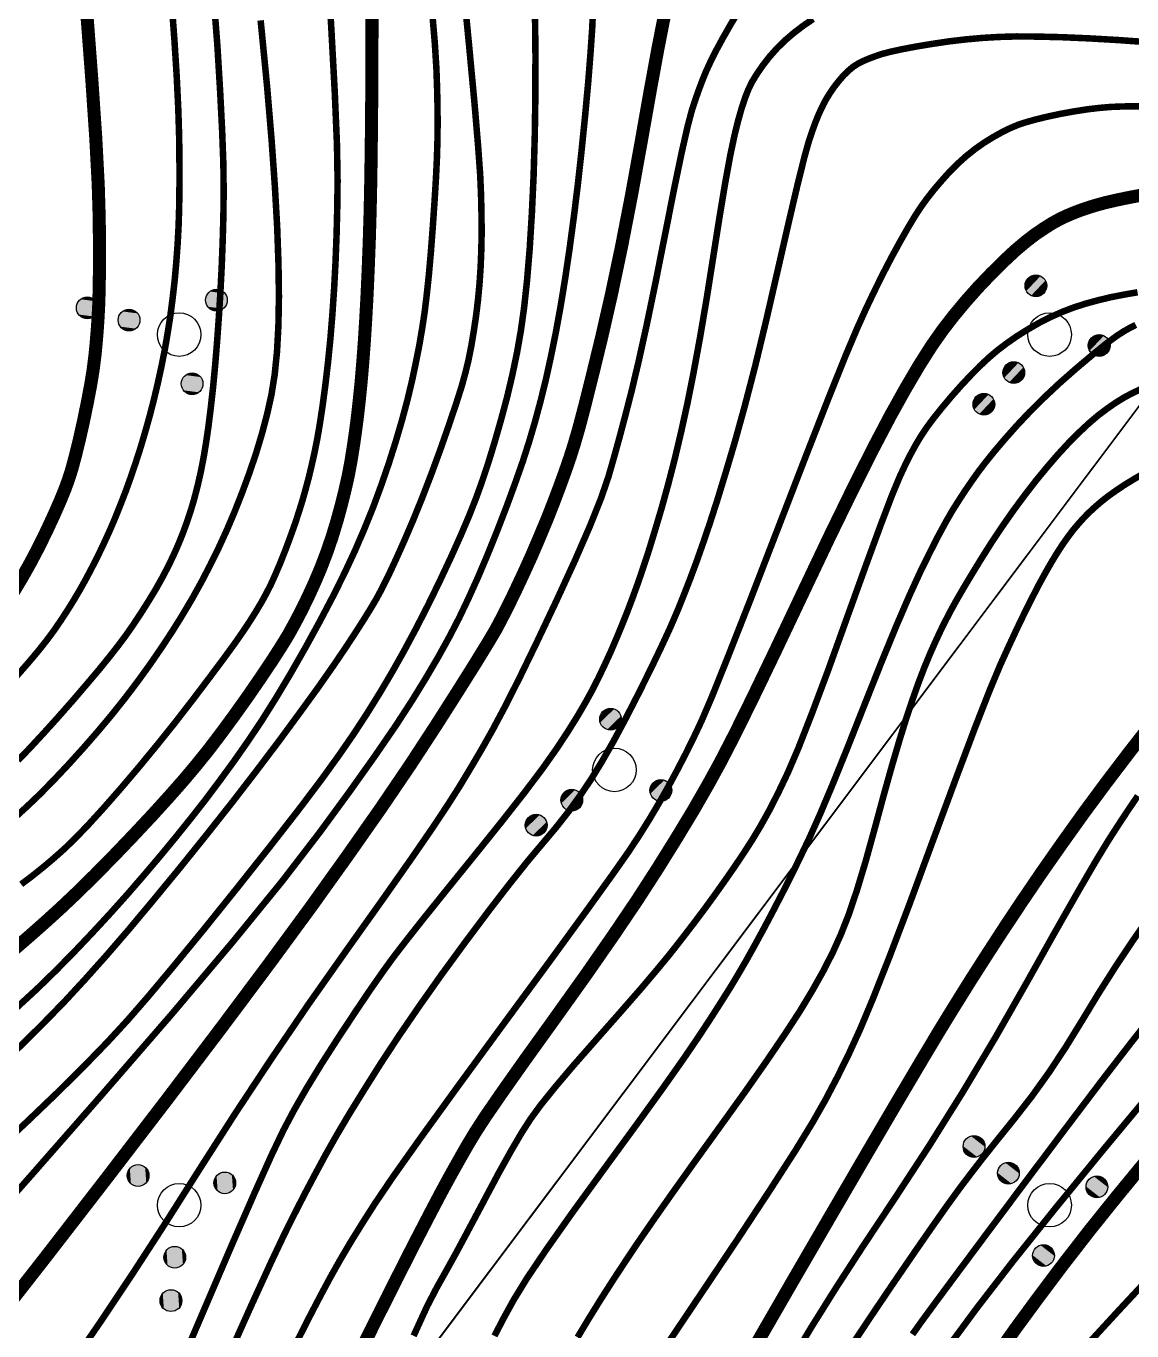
# Model space of a CAD drawing. Extents: x 396500 to 398250, y 1005980 to 1008200.
# Drawn here: x 398216.28 to 398228.98, y 1007817.6 to 1007832.58 of the extents above; entities that cross this region are included whole.
import ezdxf

# ---------------------------------------------------------------- set-up
doc = ezdxf.new("R2010")
doc.units = 0
doc.header["$LTSCALE"] = 0.5
doc.layers.get('0').update_dxf_attribs({"linetype": 'CONTINUOUS'})
doc.layers.add('ASSIST', color=7, linetype='CONTINUOUS', plot=False)
for name, color, linetype in [('DGX', 2, 'CONTINUOUS'), ('GXYZ', 2, 'CONTINUOUS'), ('ZBTZ', 3, 'CONTINUOUS')]:
    doc.layers.add(name, color=color, linetype=linetype)

# ---------------------------------------------------------------- blocks, each defined once
blk = doc.blocks.new('*U110')
at = {"linetype": 'Continuous'}
for points in [[(-0.202, 2.347), (-0.147, 1.998), (-0.147, 2.402)], [(-0.147, 2.402), (-0.077, 1.962), (-0.077, 2.438)], [(-0.077, 1.962), (-0.147, 2.402), (-0.147, 1.998)], [(-0.077, 2.438), (0, 1.95), (0, 2.45)], [(0, 1.95), (-0.077, 2.438), (-0.077, 1.962)], [(0, 2.45), (0.077, 1.962), (0.077, 2.438)], [(0.077, 1.962), (0, 2.45), (0, 1.95)], [(0.077, 2.438), (0.147, 1.998), (0.147, 2.402)], [(0.147, 1.998), (0.077, 2.438), (0.077, 1.962)], [(0.147, 2.402), (0.202, 2.053), (0.202, 2.347)], [(0.202, 2.053), (0.147, 2.402), (0.147, 1.998)], [(-0.25, 2.2), (-0.238, 2.123), (-0.238, 2.277)], [(-0.238, 2.277), (-0.202, 2.053), (-0.202, 2.347)], [(-0.202, 2.053), (-0.238, 2.277), (-0.238, 2.123)], [(-0.147, 1.998), (-0.202, 2.347), (-0.202, 2.053)], [(0.202, 2.347), (0.238, 2.123), (0.238, 2.277)], [(0.238, 2.123), (0.202, 2.347), (0.202, 2.053)], [(0.25, 2.2), (0.238, 2.277), (0.238, 2.123)]]:
    blk.add_solid(points, dxfattribs=at)
blk = doc.blocks.new('*U109')
at = {"linetype": 'Continuous'}
for points in [[(-0.25, 1.2), (-0.238, 1.123), (-0.238, 1.277)], [(-0.238, 1.277), (-0.202, 1.053), (-0.202, 1.347)], [(-0.202, 1.053), (-0.238, 1.277), (-0.238, 1.123)], [(-0.202, 1.347), (-0.147, 0.998), (-0.147, 1.402)], [(-0.147, 0.998), (-0.202, 1.347), (-0.202, 1.053)], [(-0.147, 1.402), (-0.077, 0.962), (-0.077, 1.438)], [(-0.077, 0.962), (-0.147, 1.402), (-0.147, 0.998)], [(-0.077, 1.438), (0, 0.95), (0, 1.45)], [(0, 0.95), (-0.077, 1.438), (-0.077, 0.962)], [(0, 1.45), (0.077, 0.962), (0.077, 1.438)], [(0.077, 0.962), (0, 1.45), (0, 0.95)], [(0.077, 1.438), (0.147, 0.998), (0.147, 1.402)], [(0.147, 0.998), (0.077, 1.438), (0.077, 0.962)], [(0.147, 1.402), (0.202, 1.053), (0.202, 1.347)], [(0.202, 1.053), (0.147, 1.402), (0.147, 0.998)], [(0.202, 1.347), (0.238, 1.123), (0.238, 1.277)], [(0.238, 1.123), (0.202, 1.347), (0.202, 1.053)], [(0.25, 1.2), (0.238, 1.277), (0.238, 1.123)]]:
    blk.add_solid(points, dxfattribs=at)
blk = doc.blocks.new('*U108')
at = {"linetype": 'Continuous'}
for points in [[(-1.25, -0.6), (-1.238, -0.677), (-1.238, -0.523)], [(-1.238, -0.523), (-1.202, -0.747), (-1.202, -0.453)], [(-1.202, -0.747), (-1.238, -0.523), (-1.238, -0.677)], [(-1.202, -0.453), (-1.147, -0.802), (-1.147, -0.398)], [(-1.147, -0.802), (-1.202, -0.453), (-1.202, -0.747)], [(-1.147, -0.398), (-1.077, -0.838), (-1.077, -0.362)], [(-1.077, -0.838), (-1.147, -0.398), (-1.147, -0.802)], [(-1.077, -0.362), (-1, -0.85), (-1, -0.35)], [(-1, -0.85), (-1.077, -0.362), (-1.077, -0.838)], [(-1, -0.35), (-0.923, -0.838), (-0.923, -0.362)], [(-0.923, -0.838), (-1, -0.35), (-1, -0.85)], [(-0.923, -0.362), (-0.853, -0.802), (-0.853, -0.398)], [(-0.853, -0.802), (-0.923, -0.362), (-0.923, -0.838)], [(-0.853, -0.398), (-0.798, -0.747), (-0.798, -0.453)], [(-0.798, -0.747), (-0.853, -0.398), (-0.853, -0.802)], [(-0.798, -0.453), (-0.762, -0.677), (-0.762, -0.523)], [(-0.762, -0.677), (-0.798, -0.453), (-0.798, -0.747)], [(-0.75, -0.6), (-0.762, -0.523), (-0.762, -0.677)]]:
    blk.add_solid(points, dxfattribs=at)
blk = doc.blocks.new('*U107')
at = {"linetype": 'Continuous'}
for points in [[(0.75, -0.6), (0.762, -0.677), (0.762, -0.523)], [(0.762, -0.523), (0.798, -0.747), (0.798, -0.453)], [(0.798, -0.747), (0.762, -0.523), (0.762, -0.677)], [(0.798, -0.453), (0.853, -0.802), (0.853, -0.398)], [(0.853, -0.802), (0.798, -0.453), (0.798, -0.747)], [(0.853, -0.398), (0.923, -0.838), (0.923, -0.362)], [(0.923, -0.838), (0.853, -0.398), (0.853, -0.802)], [(0.923, -0.362), (1, -0.85), (1, -0.35)], [(1, -0.85), (0.923, -0.362), (0.923, -0.838)], [(1, -0.35), (1.077, -0.838), (1.077, -0.362)], [(1.077, -0.838), (1, -0.35), (1, -0.85)], [(1.077, -0.362), (1.147, -0.802), (1.147, -0.398)], [(1.147, -0.802), (1.077, -0.362), (1.077, -0.838)], [(1.147, -0.398), (1.202, -0.747), (1.202, -0.453)], [(1.202, -0.747), (1.147, -0.398), (1.147, -0.802)], [(1.202, -0.453), (1.238, -0.677), (1.238, -0.523)], [(1.238, -0.677), (1.202, -0.453), (1.202, -0.747)], [(1.25, -0.6), (1.238, -0.523), (1.238, -0.677)]]:
    blk.add_solid(points, dxfattribs=at)
blk = doc.blocks.new('gc160')
for centre, radius in [((0, 2.2), 0.25), ((0, 1.2), 0.25), ((0, 0), 0.5), ((-1, -0.6), 0.25), ((1, -0.6), 0.25)]:
    blk.add_circle(centre, radius)
at = {"linetype": 'Continuous'}
for name in ['*U110', '*U109', '*U108', '*U107']:
    blk.add_blockref(name, (0, 0), dxfattribs=at)

msp = doc.modelspace()

# ---------------------------------------------------------------- linework, layer by layer
at = {"layer": 'ASSIST', "linetype": 'Continuous', "flags": 128}
msp.add_lwpolyline([(398207.876, 1007800), (398209.238, 1007801.816), (398249.85, 1007855.903)], dxfattribs=at)
at = {"layer": 'DGX', "linetype": 'Continuous', "const_width": 0.075}
for points in [[(398219.721, 1007833.552), (398219.782, 1007832.589), (398219.824, 1007831.811), (398219.849, 1007831.216), (398219.856, 1007830.805), (398219.852, 1007830.489), (398219.844, 1007830.176), (398219.832, 1007829.869), (398219.816, 1007829.566), (398219.796, 1007829.271), (398219.773, 1007828.99), (398219.746, 1007828.721), (398219.716, 1007828.466), (398219.685, 1007828.231), (398219.653, 1007828.021), (398219.622, 1007827.838), (398219.59, 1007827.68), (398219.558, 1007827.537), (398219.525, 1007827.399), (398219.489, 1007827.264), (398219.452, 1007827.133), (398219.411, 1007827.001), (398219.365, 1007826.862), (398219.313, 1007826.716), (398219.256, 1007826.563), (398219.197, 1007826.415), (398219.141, 1007826.283), (398219.088, 1007826.166), (398219.037, 1007826.066), (398218.984, 1007825.969), (398218.922, 1007825.865), (398218.852, 1007825.753), (398218.774, 1007825.635), (398218.676, 1007825.494), (398218.547, 1007825.317), (398218.388, 1007825.104), (398218.198, 1007824.853), (398217.993, 1007824.588), (398217.786, 1007824.33), (398217.579, 1007824.078), (398217.37, 1007823.832), (398217.173, 1007823.607), (398216.998, 1007823.415), (398216.847, 1007823.258), (398216.719, 1007823.134), (398216.601, 1007823.029), (398216.478, 1007822.925), (398216.352, 1007822.824), (398216.221, 1007822.725)], [(398221.283, 1007833.215), (398221.366, 1007832.366), (398221.429, 1007831.694), (398221.471, 1007831.196), (398221.494, 1007830.875), (398221.504, 1007830.645), (398221.509, 1007830.424), (398221.511, 1007830.212), (398221.507, 1007830.009), (398221.499, 1007829.812), (398221.486, 1007829.618), (398221.468, 1007829.428), (398221.445, 1007829.241), (398221.418, 1007829.063), (398221.39, 1007828.897), (398221.359, 1007828.743), (398221.325, 1007828.603), (398221.282, 1007828.447), (398221.219, 1007828.249), (398221.138, 1007828.009), (398221.039, 1007827.726), (398220.931, 1007827.432), (398220.825, 1007827.157), (398220.721, 1007826.901), (398220.619, 1007826.664), (398220.524, 1007826.452), (398220.44, 1007826.272), (398220.367, 1007826.125), (398220.305, 1007826.01), (398220.241, 1007825.901), (398220.16, 1007825.77), (398220.062, 1007825.617), (398219.948, 1007825.443), (398219.809, 1007825.238), (398219.637, 1007824.992), (398219.43, 1007824.707), (398219.191, 1007824.382), (398218.926, 1007824.031), (398218.647, 1007823.669), (398218.352, 1007823.296), (398218.042, 1007822.911), (398217.736, 1007822.539), (398217.454, 1007822.202), (398217.194, 1007821.901), (398216.957, 1007821.636), (398216.728, 1007821.388), (398216.489, 1007821.142), (398216.241, 1007820.895), (398215.984, 1007820.65)], [(398217.946, 1007832.9), (398217.981, 1007832.427), (398218.008, 1007832.002), (398218.026, 1007831.626), (398218.036, 1007831.299), (398218.039, 1007831.008), (398218.039, 1007830.742), (398218.036, 1007830.5), (398218.029, 1007830.282), (398218.018, 1007830.077), (398218.003, 1007829.873), (398217.985, 1007829.669), (398217.962, 1007829.466), (398217.936, 1007829.265), (398217.905, 1007829.065), (398217.871, 1007828.867), (398217.832, 1007828.672), (398217.79, 1007828.479), (398217.745, 1007828.29), (398217.697, 1007828.104), (398217.646, 1007827.922), (398217.593, 1007827.743), (398217.537, 1007827.57), (398217.48, 1007827.402), (398217.421, 1007827.238), (398217.359, 1007827.079), (398217.297, 1007826.925), (398217.233, 1007826.776), (398217.167, 1007826.632), (398217.1, 1007826.493), (398217.032, 1007826.359), (398216.964, 1007826.23), (398216.894, 1007826.105), (398216.823, 1007825.985), (398216.75, 1007825.868), (398216.676, 1007825.755), (398216.601, 1007825.645), (398216.516, 1007825.53), (398216.416, 1007825.404), (398216.299, 1007825.265), (398216.166, 1007825.113)], [(398218.426, 1007832.989), (398218.475, 1007832.357), (398218.507, 1007831.828), (398218.53, 1007831.372), (398218.544, 1007830.989), (398218.547, 1007830.678), (398218.544, 1007830.401), (398218.536, 1007830.118), (398218.525, 1007829.829), (398218.51, 1007829.534), (398218.492, 1007829.243), (398218.472, 1007828.963), (398218.45, 1007828.695), (398218.426, 1007828.439), (398218.399, 1007828.199), (398218.372, 1007827.981), (398218.343, 1007827.784), (398218.313, 1007827.608), (398218.281, 1007827.447), (398218.246, 1007827.295), (398218.209, 1007827.152), (398218.169, 1007827.017), (398218.126, 1007826.888), (398218.079, 1007826.759), (398218.027, 1007826.631), (398217.971, 1007826.504), (398217.909, 1007826.376), (398217.84, 1007826.244), (398217.764, 1007826.109), (398217.68, 1007825.971), (398217.593, 1007825.834), (398217.507, 1007825.704), (398217.421, 1007825.581), (398217.335, 1007825.466), (398217.238, 1007825.342), (398217.119, 1007825.195), (398216.976, 1007825.026), (398216.811, 1007824.833), (398216.639, 1007824.638), (398216.477, 1007824.459), (398216.326, 1007824.296), (398216.185, 1007824.149)], [(398222.792, 1007832.801), (398222.781, 1007832.556), (398222.761, 1007832.264), (398222.734, 1007831.925), (398222.698, 1007831.537), (398222.657, 1007831.134), (398222.614, 1007830.746), (398222.568, 1007830.375), (398222.52, 1007830.019), (398222.47, 1007829.681), (398222.418, 1007829.364), (398222.364, 1007829.067), (398222.308, 1007828.792), (398222.251, 1007828.532), (398222.19, 1007828.284), (398222.126, 1007828.046), (398222.059, 1007827.818), (398221.985, 1007827.587), (398221.898, 1007827.339), (398221.8, 1007827.072), (398221.69, 1007826.787), (398221.576, 1007826.504), (398221.465, 1007826.243), (398221.357, 1007826.004), (398221.253, 1007825.786), (398221.142, 1007825.571), (398221.016, 1007825.343), (398220.874, 1007825.1), (398220.716, 1007824.843), (398220.525, 1007824.549), (398220.284, 1007824.198), (398219.993, 1007823.789), (398219.651, 1007823.322), (398219.218, 1007822.759), (398218.651, 1007822.063), (398217.95, 1007821.233), (398217.115, 1007820.27), (398216.3, 1007819.341), (398215.657, 1007818.615)], [(398220.935, 1007832.834), (398220.972, 1007832.399), (398220.991, 1007832.099), (398220.999, 1007831.872), (398221.004, 1007831.658), (398221.005, 1007831.455), (398221.003, 1007831.265), (398220.997, 1007831.065), (398220.986, 1007830.834), (398220.97, 1007830.573), (398220.95, 1007830.282), (398220.928, 1007829.991), (398220.905, 1007829.731), (398220.881, 1007829.503), (398220.857, 1007829.305), (398220.829, 1007829.119), (398220.796, 1007828.925), (398220.756, 1007828.721), (398220.711, 1007828.509), (398220.658, 1007828.287), (398220.596, 1007828.056), (398220.525, 1007827.814), (398220.445, 1007827.562), (398220.357, 1007827.307), (398220.264, 1007827.055), (398220.163, 1007826.806), (398220.057, 1007826.56), (398219.939, 1007826.307), (398219.805, 1007826.037), (398219.653, 1007825.748), (398219.486, 1007825.443), (398219.312, 1007825.139), (398219.143, 1007824.857), (398218.98, 1007824.598), (398218.821, 1007824.361), (398218.664, 1007824.137), (398218.503, 1007823.917), (398218.34, 1007823.699), (398218.173, 1007823.486), (398218.002, 1007823.273), (398217.824, 1007823.057), (398217.639, 1007822.839), (398217.448, 1007822.618), (398217.25, 1007822.397), (398217.046, 1007822.176), (398216.838, 1007821.957), (398216.623, 1007821.738), (398216.401, 1007821.522), (398216.171, 1007821.31)], [(398224.482, 1007832.781), (398224.379, 1007832.615), (398224.287, 1007832.454), (398224.208, 1007832.309), (398224.143, 1007832.18), (398224.091, 1007832.067), (398224.047, 1007831.96), (398224.005, 1007831.848), (398223.964, 1007831.732), (398223.925, 1007831.612), (398223.877, 1007831.43), (398223.809, 1007831.131), (398223.722, 1007830.713), (398223.616, 1007830.178), (398223.505, 1007829.621), (398223.405, 1007829.14), (398223.315, 1007828.734), (398223.237, 1007828.404), (398223.165, 1007828.123), (398223.096, 1007827.863), (398223.03, 1007827.624), (398222.967, 1007827.405), (398222.883, 1007827.16), (398222.755, 1007826.84), (398222.583, 1007826.445), (398222.367, 1007825.975), (398222.143, 1007825.502), (398221.948, 1007825.1), (398221.78, 1007824.768), (398221.64, 1007824.505), (398221.514, 1007824.281), (398221.384, 1007824.06), (398221.253, 1007823.843), (398221.118, 1007823.631), (398220.944, 1007823.369), (398220.693, 1007823.005), (398220.364, 1007822.537), (398219.958, 1007821.967), (398219.519, 1007821.344), (398219.092, 1007820.716), (398218.675, 1007820.085), (398218.269, 1007819.451), (398217.879, 1007818.835), (398217.507, 1007818.262), (398217.154, 1007817.732), (398216.82, 1007817.244)], [(398222.124, 1007832.71), (398222.129, 1007832.253), (398222.128, 1007831.778), (398222.121, 1007831.316), (398222.108, 1007830.868), (398222.088, 1007830.433), (398222.063, 1007830.027), (398222.033, 1007829.667), (398221.999, 1007829.351), (398221.961, 1007829.081), (398221.917, 1007828.831), (398221.864, 1007828.577), (398221.803, 1007828.32), (398221.733, 1007828.058), (398221.66, 1007827.804), (398221.588, 1007827.569), (398221.516, 1007827.353), (398221.445, 1007827.156), (398221.366, 1007826.956), (398221.271, 1007826.733), (398221.16, 1007826.486), (398221.033, 1007826.215), (398220.898, 1007825.938), (398220.762, 1007825.672), (398220.625, 1007825.416), (398220.488, 1007825.172), (398220.347, 1007824.933), (398220.198, 1007824.693), (398220.04, 1007824.451), (398219.873, 1007824.209), (398219.673, 1007823.932), (398219.411, 1007823.585), (398219.088, 1007823.17), (398218.704, 1007822.686), (398218.314, 1007822.201), (398217.974, 1007821.787), (398217.685, 1007821.442), (398217.446, 1007821.167), (398217.212, 1007820.913), (398216.94, 1007820.633), (398216.629, 1007820.325), (398216.279, 1007819.99), (398215.918, 1007819.653)], [(398218.972, 1007832.648), (398219.046, 1007831.889), (398219.098, 1007831.271), (398219.135, 1007830.748), (398219.162, 1007830.274), (398219.177, 1007829.849), (398219.182, 1007829.475), (398219.176, 1007829.141), (398219.16, 1007828.843), (398219.133, 1007828.578), (398219.096, 1007828.348), (398219.048, 1007828.132), (398218.99, 1007827.911), (398218.922, 1007827.684), (398218.844, 1007827.453), (398218.759, 1007827.223), (398218.672, 1007827.002), (398218.582, 1007826.791), (398218.489, 1007826.588), (398218.392, 1007826.391), (398218.291, 1007826.197), (398218.184, 1007826.004), (398218.071, 1007825.814), (398217.953, 1007825.625), (398217.829, 1007825.437), (398217.699, 1007825.248), (398217.563, 1007825.06), (398217.42, 1007824.871), (398217.267, 1007824.679), (398217.105, 1007824.485), (398216.934, 1007824.289), (398216.762, 1007824.099), (398216.597, 1007823.924), (398216.439, 1007823.763), (398216.287, 1007823.618), (398216.137, 1007823.481)], [(398225.319, 1007832.664), (398225.207, 1007832.588), (398225.097, 1007832.504), (398224.994, 1007832.416), (398224.901, 1007832.324), (398224.815, 1007832.227), (398224.74, 1007832.13), (398224.675, 1007832.036), (398224.62, 1007831.946), (398224.577, 1007831.859), (398224.538, 1007831.761), (398224.498, 1007831.64), (398224.457, 1007831.495), (398224.415, 1007831.325), (398224.368, 1007831.103), (398224.312, 1007830.798), (398224.247, 1007830.411), (398224.173, 1007829.941), (398224.096, 1007829.453), (398224.02, 1007829.007), (398223.946, 1007828.605), (398223.874, 1007828.245), (398223.802, 1007827.918), (398223.729, 1007827.609), (398223.654, 1007827.319), (398223.579, 1007827.048), (398223.505, 1007826.799), (398223.436, 1007826.573), (398223.37, 1007826.371), (398223.309, 1007826.193), (398223.249, 1007826.027), (398223.188, 1007825.865), (398223.124, 1007825.705), (398223.059, 1007825.548), (398222.993, 1007825.394), (398222.924, 1007825.245), (398222.854, 1007825.098), (398222.782, 1007824.956), (398222.701, 1007824.809), (398222.607, 1007824.648), (398222.498, 1007824.474), (398222.375, 1007824.287), (398222.217, 1007824.063), (398222.005, 1007823.781), (398221.738, 1007823.441), (398221.417, 1007823.042), (398221.099, 1007822.649), (398220.84, 1007822.327), (398220.642, 1007822.076), (398220.504, 1007821.897), (398220.383, 1007821.731), (398220.236, 1007821.521), (398220.065, 1007821.267), (398219.868, 1007820.969), (398219.671, 1007820.662), (398219.499, 1007820.381), (398219.353, 1007820.126), (398219.232, 1007819.897), (398219.095, 1007819.61), (398218.903, 1007819.182), (398218.654, 1007818.613), (398218.349, 1007817.902), (398218.046, 1007817.195)], [(398229.135, 1007832.4), (398228.829, 1007832.422), (398228.501, 1007832.441), (398228.181, 1007832.455), (398227.9, 1007832.462), (398227.657, 1007832.464), (398227.453, 1007832.458), (398227.266, 1007832.447), (398227.075, 1007832.43), (398226.88, 1007832.407), (398226.68, 1007832.377), (398226.494, 1007832.346), (398226.336, 1007832.316), (398226.208, 1007832.288), (398226.109, 1007832.262), (398226.029, 1007832.235), (398225.957, 1007832.208), (398225.892, 1007832.18), (398225.835, 1007832.151), (398225.781, 1007832.117), (398225.727, 1007832.072), (398225.671, 1007832.018), (398225.615, 1007831.953), (398225.56, 1007831.883), (398225.51, 1007831.81), (398225.464, 1007831.735), (398225.424, 1007831.657), (398225.385, 1007831.574), (398225.347, 1007831.481), (398225.309, 1007831.377), (398225.271, 1007831.264), (398225.22, 1007831.083), (398225.144, 1007830.778), (398225.043, 1007830.348), (398224.916, 1007829.794), (398224.781, 1007829.207), (398224.654, 1007828.681), (398224.533, 1007828.216), (398224.421, 1007827.811), (398224.316, 1007827.458), (398224.22, 1007827.144), (398224.132, 1007826.871), (398224.053, 1007826.639), (398223.98, 1007826.432), (398223.907, 1007826.236), (398223.835, 1007826.051), (398223.765, 1007825.877), (398223.685, 1007825.69), (398223.583, 1007825.469), (398223.46, 1007825.212), (398223.315, 1007824.92), (398223.164, 1007824.626), (398223.023, 1007824.363), (398222.891, 1007824.132), (398222.768, 1007823.931), (398222.644, 1007823.747), (398222.511, 1007823.563), (398222.368, 1007823.381), (398222.215, 1007823.199), (398222.041, 1007822.992), (398221.835, 1007822.734), (398221.597, 1007822.426), (398221.327, 1007822.066), (398221.052, 1007821.69), (398220.798, 1007821.331), (398220.565, 1007820.991), (398220.352, 1007820.668), (398220.162, 1007820.366), (398219.992, 1007820.091), (398219.844, 1007819.841), (398219.717, 1007819.616), (398219.601, 1007819.401), (398219.484, 1007819.18), (398219.367, 1007818.952), (398219.25, 1007818.718), (398219.097, 1007818.395), (398218.871, 1007817.902), (398218.573, 1007817.238)], [(398229.123, 1007831.661), (398228.991, 1007831.662), (398228.862, 1007831.659), (398228.736, 1007831.654), (398228.608, 1007831.643), (398228.471, 1007831.627), (398228.324, 1007831.604), (398228.168, 1007831.576), (398228.017, 1007831.544), (398227.884, 1007831.512), (398227.769, 1007831.48), (398227.672, 1007831.448), (398227.582, 1007831.41), (398227.488, 1007831.364), (398227.388, 1007831.308), (398227.284, 1007831.244), (398227.179, 1007831.17), (398227.076, 1007831.088), (398226.976, 1007830.998), (398226.878, 1007830.899), (398226.786, 1007830.796), (398226.701, 1007830.696), (398226.625, 1007830.599), (398226.556, 1007830.503), (398226.487, 1007830.397), (398226.409, 1007830.267), (398226.322, 1007830.114), (398226.225, 1007829.937), (398226.124, 1007829.743), (398226.023, 1007829.539), (398225.921, 1007829.325), (398225.82, 1007829.1), (398225.686, 1007828.783), (398225.49, 1007828.294), (398225.231, 1007827.632), (398224.909, 1007826.798), (398224.589, 1007825.97), (398224.336, 1007825.327), (398224.152, 1007824.869), (398224.035, 1007824.597), (398223.949, 1007824.415), (398223.858, 1007824.23), (398223.76, 1007824.041), (398223.656, 1007823.848), (398223.547, 1007823.656), (398223.435, 1007823.467), (398223.319, 1007823.282), (398223.199, 1007823.1), (398223.018, 1007822.842), (398222.72, 1007822.428), (398222.305, 1007821.858), (398221.771, 1007821.132), (398221.235, 1007820.4), (398220.808, 1007819.81), (398220.492, 1007819.364), (398220.286, 1007819.06), (398220.141, 1007818.833), (398220.007, 1007818.617), (398219.886, 1007818.412), (398219.776, 1007818.217), (398219.661, 1007818.003), (398219.523, 1007817.738), (398219.363, 1007817.422)], [(398229.046, 1007829.525), (398228.883, 1007829.497), (398228.732, 1007829.467), (398228.587, 1007829.432), (398228.448, 1007829.394), (398228.314, 1007829.351), (398228.183, 1007829.301), (398228.052, 1007829.243), (398227.921, 1007829.177), (398227.789, 1007829.101), (398227.661, 1007829.021), (398227.543, 1007828.939), (398227.434, 1007828.856), (398227.334, 1007828.771), (398227.236, 1007828.679), (398227.132, 1007828.574), (398227.022, 1007828.457), (398226.906, 1007828.326), (398226.796, 1007828.195), (398226.7, 1007828.075), (398226.621, 1007827.968), (398226.557, 1007827.872), (398226.499, 1007827.775), (398226.439, 1007827.665), (398226.377, 1007827.542), (398226.313, 1007827.405), (398226.226, 1007827.196), (398226.097, 1007826.857), (398225.925, 1007826.388), (398225.709, 1007825.789), (398225.49, 1007825.18), (398225.302, 1007824.679), (398225.149, 1007824.288), (398225.028, 1007824.006), (398224.924, 1007823.788), (398224.822, 1007823.587), (398224.721, 1007823.405), (398224.623, 1007823.241), (398224.522, 1007823.084), (398224.414, 1007822.923), (398224.299, 1007822.758), (398224.178, 1007822.588), (398224.054, 1007822.418), (398223.927, 1007822.25), (398223.8, 1007822.085), (398223.672, 1007821.922), (398223.522, 1007821.74), (398223.333, 1007821.517), (398223.103, 1007821.254), (398222.834, 1007820.949), (398222.569, 1007820.648), (398222.354, 1007820.394), (398222.188, 1007820.188), (398222.072, 1007820.029), (398221.97, 1007819.87), (398221.847, 1007819.66), (398221.703, 1007819.401), (398221.538, 1007819.091), (398221.372, 1007818.779), (398221.228, 1007818.51), (398221.103, 1007818.284), (398221, 1007818.101), (398220.885, 1007817.88), (398220.729, 1007817.539)], [(398221.658, 1007817.538), (398221.767, 1007817.748), (398221.88, 1007817.953), (398222.031, 1007818.199), (398222.254, 1007818.53), (398222.548, 1007818.947), (398222.914, 1007819.45), (398223.283, 1007819.955), (398223.588, 1007820.377), (398223.828, 1007820.717), (398224.003, 1007820.974), (398224.139, 1007821.181), (398224.26, 1007821.37), (398224.367, 1007821.54), (398224.459, 1007821.693), (398224.547, 1007821.844), (398224.642, 1007822.014), (398224.744, 1007822.201), (398224.852, 1007822.405), (398224.963, 1007822.619), (398225.072, 1007822.833), (398225.177, 1007823.049), (398225.28, 1007823.265), (398225.395, 1007823.522), (398225.537, 1007823.858), (398225.706, 1007824.274), (398225.902, 1007824.769), (398226.1, 1007825.267), (398226.274, 1007825.691), (398226.425, 1007826.041), (398226.552, 1007826.318), (398226.662, 1007826.541), (398226.76, 1007826.733), (398226.847, 1007826.893), (398226.921, 1007827.021), (398226.992, 1007827.133), (398227.064, 1007827.244), (398227.139, 1007827.353), (398227.216, 1007827.462), (398227.303, 1007827.576), (398227.405, 1007827.702), (398227.523, 1007827.841), (398227.657, 1007827.992), (398227.806, 1007828.15), (398227.97, 1007828.313), (398228.147, 1007828.479), (398228.339, 1007828.648), (398228.523, 1007828.803), (398228.676, 1007828.927), (398228.799, 1007829.019), (398228.89, 1007829.078), (398228.963, 1007829.119), (398229.026, 1007829.151)], [(398222.613, 1007817.522), (398222.746, 1007817.743), (398222.88, 1007817.959), (398223.02, 1007818.178), (398223.166, 1007818.4), (398223.317, 1007818.626), (398223.491, 1007818.878), (398223.703, 1007819.18), (398223.954, 1007819.532), (398224.244, 1007819.934), (398224.534, 1007820.337), (398224.784, 1007820.694), (398224.994, 1007821.003), (398225.165, 1007821.265), (398225.307, 1007821.5), (398225.434, 1007821.726), (398225.545, 1007821.943), (398225.639, 1007822.152), (398225.729, 1007822.38), (398225.823, 1007822.659), (398225.922, 1007822.987), (398226.026, 1007823.364), (398226.129, 1007823.745), (398226.223, 1007824.081), (398226.309, 1007824.374), (398226.386, 1007824.622), (398226.458, 1007824.838), (398226.527, 1007825.033), (398226.594, 1007825.208), (398226.657, 1007825.361), (398226.719, 1007825.501), (398226.78, 1007825.632), (398226.841, 1007825.755), (398226.901, 1007825.87), (398226.967, 1007825.99), (398227.049, 1007826.131), (398227.145, 1007826.291), (398227.255, 1007826.471), (398227.374, 1007826.659), (398227.497, 1007826.843), (398227.622, 1007827.022), (398227.751, 1007827.196), (398227.88, 1007827.363), (398228.007, 1007827.517), (398228.13, 1007827.66), (398228.251, 1007827.791), (398228.369, 1007827.91), (398228.482, 1007828.016), (398228.591, 1007828.109), (398228.697, 1007828.189), (398228.798, 1007828.259), (398228.896, 1007828.319), (398228.99, 1007828.369), (398229.081, 1007828.411)], [(398229.116, 1007827.443), (398229.003, 1007827.378), (398228.895, 1007827.312), (398228.797, 1007827.246), (398228.707, 1007827.182), (398228.626, 1007827.118), (398228.552, 1007827.054), (398228.483, 1007826.99), (398228.419, 1007826.924), (398228.36, 1007826.858), (398228.302, 1007826.789), (398228.244, 1007826.712), (398228.185, 1007826.628), (398228.125, 1007826.536), (398228.062, 1007826.433), (398227.992, 1007826.311), (398227.916, 1007826.173), (398227.835, 1007826.016), (398227.749, 1007825.844), (398227.659, 1007825.658), (398227.566, 1007825.458), (398227.469, 1007825.245), (398227.347, 1007824.953), (398227.177, 1007824.519), (398226.96, 1007823.942), (398226.694, 1007823.224), (398226.426, 1007822.497), (398226.198, 1007821.897), (398226.01, 1007821.421), (398225.864, 1007821.072), (398225.735, 1007820.789), (398225.6, 1007820.515), (398225.46, 1007820.248), (398225.313, 1007819.99), (398225.118, 1007819.671), (398224.829, 1007819.222), (398224.448, 1007818.643), (398223.973, 1007817.935), (398223.508, 1007817.242)], [(398225.087, 1007817.285), (398225.307, 1007817.651), (398225.577, 1007818.082), (398225.898, 1007818.577), (398226.269, 1007819.135), (398226.659, 1007819.732), (398227.04, 1007820.341), (398227.411, 1007820.962), (398227.772, 1007821.595), (398228.098, 1007822.177), (398228.365, 1007822.645), (398228.571, 1007822.999), (398228.718, 1007823.24), (398228.833, 1007823.418), (398228.943, 1007823.585), (398229.049, 1007823.741)], [(398229.186, 1007822.355), (398228.989, 1007822.074), (398228.795, 1007821.782), (398228.603, 1007821.48), (398228.413, 1007821.167), (398228.223, 1007820.858), (398228.029, 1007820.565), (398227.831, 1007820.289), (398227.63, 1007820.031), (398227.438, 1007819.793), (398227.268, 1007819.58), (398227.122, 1007819.391), (398226.998, 1007819.227), (398226.865, 1007819.044), (398226.693, 1007818.8), (398226.481, 1007818.494), (398226.229, 1007818.126), (398225.976, 1007817.751), (398225.759, 1007817.424)], [(398226.46, 1007817.556), (398226.568, 1007817.708), (398226.728, 1007817.926), (398226.987, 1007818.275), (398227.344, 1007818.754), (398227.8, 1007819.363), (398228.268, 1007819.985), (398228.662, 1007820.505), (398228.983, 1007820.92), (398229.231, 1007821.233)], [(398229.243, 1007820.386), (398228.674, 1007819.702), (398228.096, 1007818.996), (398227.605, 1007818.382), (398227.2, 1007817.858), (398226.881, 1007817.426)], [(398229.226, 1007818.255), (398228.839, 1007817.84), (398228.516, 1007817.489)]]:
    msp.add_lwpolyline(points, dxfattribs=at)
at = {"layer": 'DGX', "color": 3, "linetype": 'Continuous', "lineweight": -2, "const_width": 0.15}
for points in [[(398220.251, 1007833.125), (398220.251, 1007832.473), (398220.249, 1007831.853), (398220.244, 1007831.31), (398220.238, 1007830.845), (398220.23, 1007830.458), (398220.22, 1007830.119), (398220.208, 1007829.801), (398220.195, 1007829.504), (398220.18, 1007829.228), (398220.164, 1007828.97), (398220.146, 1007828.729), (398220.127, 1007828.503), (398220.106, 1007828.294), (398220.084, 1007828.098), (398220.06, 1007827.914), (398220.035, 1007827.742), (398220.009, 1007827.581), (398219.979, 1007827.422), (398219.942, 1007827.257), (398219.899, 1007827.084), (398219.85, 1007826.904), (398219.795, 1007826.723), (398219.734, 1007826.544), (398219.667, 1007826.368), (398219.594, 1007826.195), (398219.518, 1007826.029), (398219.442, 1007825.873), (398219.366, 1007825.728), (398219.291, 1007825.592), (398219.204, 1007825.45), (398219.097, 1007825.284), (398218.969, 1007825.093), (398218.821, 1007824.878), (398218.665, 1007824.659), (398218.516, 1007824.457), (398218.374, 1007824.27), (398218.237, 1007824.1), (398218.092, 1007823.927), (398217.921, 1007823.733), (398217.725, 1007823.517), (398217.503, 1007823.28), (398217.276, 1007823.043), (398217.062, 1007822.826), (398216.864, 1007822.631), (398216.679, 1007822.456), (398216.5, 1007822.293), (398216.318, 1007822.132), (398216.133, 1007821.972)], [(398223.645, 1007832.859), (398223.599, 1007832.646), (398223.533, 1007832.308), (398223.448, 1007831.844), (398223.344, 1007831.255), (398223.23, 1007830.626), (398223.116, 1007830.041), (398223.002, 1007829.501), (398222.889, 1007829.006), (398222.784, 1007828.575), (398222.697, 1007828.227), (398222.627, 1007827.962), (398222.574, 1007827.78), (398222.527, 1007827.632), (398222.471, 1007827.47), (398222.407, 1007827.294), (398222.335, 1007827.103), (398222.256, 1007826.904), (398222.172, 1007826.703), (398222.085, 1007826.5), (398221.993, 1007826.297), (398221.902, 1007826.103), (398221.819, 1007825.932), (398221.744, 1007825.784), (398221.677, 1007825.657), (398221.586, 1007825.503), (398221.442, 1007825.268), (398221.244, 1007824.953), (398220.992, 1007824.557), (398220.694, 1007824.101), (398220.356, 1007823.603), (398219.978, 1007823.064), (398219.562, 1007822.482), (398219.085, 1007821.832), (398218.529, 1007821.088), (398217.893, 1007820.249), (398217.177, 1007819.316), (398216.498, 1007818.438), (398215.974, 1007817.768)], [(398216.973, 1007832.754), (398217.033, 1007831.959), (398217.078, 1007831.295), (398217.106, 1007830.763), (398217.118, 1007830.363), (398217.12, 1007830.052), (398217.12, 1007829.785), (398217.117, 1007829.562), (398217.112, 1007829.385), (398217.104, 1007829.231), (398217.094, 1007829.082), (398217.082, 1007828.937), (398217.068, 1007828.796), (398217.049, 1007828.645), (398217.021, 1007828.47), (398216.983, 1007828.27), (398216.937, 1007828.046), (398216.888, 1007827.827), (398216.842, 1007827.641), (398216.801, 1007827.489), (398216.763, 1007827.37), (398216.721, 1007827.256), (398216.666, 1007827.122), (398216.597, 1007826.966), (398216.515, 1007826.789), (398216.424, 1007826.603), (398216.329, 1007826.422), (398216.23, 1007826.246), (398216.127, 1007826.075)], [(398229.143, 1007830.65), (398228.963, 1007830.617), (398228.808, 1007830.585), (398228.678, 1007830.555), (398228.574, 1007830.527), (398228.484, 1007830.499), (398228.398, 1007830.47), (398228.316, 1007830.439), (398228.237, 1007830.406), (398228.157, 1007830.368), (398228.069, 1007830.32), (398227.975, 1007830.261), (398227.873, 1007830.192), (398227.763, 1007830.108), (398227.64, 1007830.004), (398227.506, 1007829.879), (398227.36, 1007829.734), (398227.211, 1007829.578), (398227.07, 1007829.419), (398226.936, 1007829.258), (398226.809, 1007829.094), (398226.679, 1007828.909), (398226.535, 1007828.682), (398226.378, 1007828.415), (398226.206, 1007828.106), (398226.009, 1007827.731), (398225.774, 1007827.264), (398225.501, 1007826.704), (398225.191, 1007826.051), (398224.886, 1007825.408), (398224.629, 1007824.874), (398224.42, 1007824.45), (398224.258, 1007824.136), (398224.11, 1007823.866), (398223.941, 1007823.572), (398223.75, 1007823.256), (398223.539, 1007822.917), (398223.299, 1007822.545), (398223.02, 1007822.132), (398222.703, 1007821.676), (398222.348, 1007821.179), (398222.01, 1007820.709), (398221.746, 1007820.335), (398221.555, 1007820.058), (398221.437, 1007819.876), (398221.351, 1007819.733), (398221.257, 1007819.568), (398221.153, 1007819.383), (398221.041, 1007819.177), (398220.907, 1007818.922), (398220.735, 1007818.59), (398220.527, 1007818.18), (398220.282, 1007817.692), (398220.02, 1007817.164)], [(398229.263, 1007824.639), (398228.958, 1007824.25), (398228.678, 1007823.882), (398228.423, 1007823.537), (398228.185, 1007823.204), (398227.955, 1007822.876), (398227.734, 1007822.551), (398227.521, 1007822.231), (398227.318, 1007821.919), (398227.125, 1007821.617), (398226.943, 1007821.325), (398226.771, 1007821.045), (398226.567, 1007820.704), (398226.286, 1007820.229), (398225.93, 1007819.622), (398225.499, 1007818.882), (398225.07, 1007818.143), (398224.721, 1007817.538), (398224.454, 1007817.069)], [(398229.128, 1007819.528), (398228.811, 1007819.143), (398228.501, 1007818.757), (398228.199, 1007818.368), (398227.913, 1007817.988), (398227.648, 1007817.627), (398227.405, 1007817.285)]]:
    msp.add_lwpolyline(points, dxfattribs=at)
at = {"layer": 'GXYZ', "linetype": 'Continuous'}
msp.add_line((398210.439, 1007803.415), (398248.649, 1007854.304), dxfattribs=at)

# ---------------------------------------------------------------- block references
at = {"layer": 'ZBTZ', "linetype": 'Continuous', "yscale": 0.5}
for p, xscale, rotation in [((398218.036, 1007829.039), 0.5000000000434376, 73.79192480472913), ((398228.036, 1007829.039), 0.500000000018579, 136.6576128400106), ((398223.036, 1007824.039), 0.5000000000271279, 125.2314828941713), ((398228.036, 1007819.039), 0.5000000000129303, 52.15369121416403), ((398218.036, 1007819.039), 0.5000000000214792, 175.0944547871585)]:
    msp.add_blockref('gc160', p, dxfattribs=dict(at, xscale=xscale, rotation=rotation))

doc.saveas('drawing.dxf')
